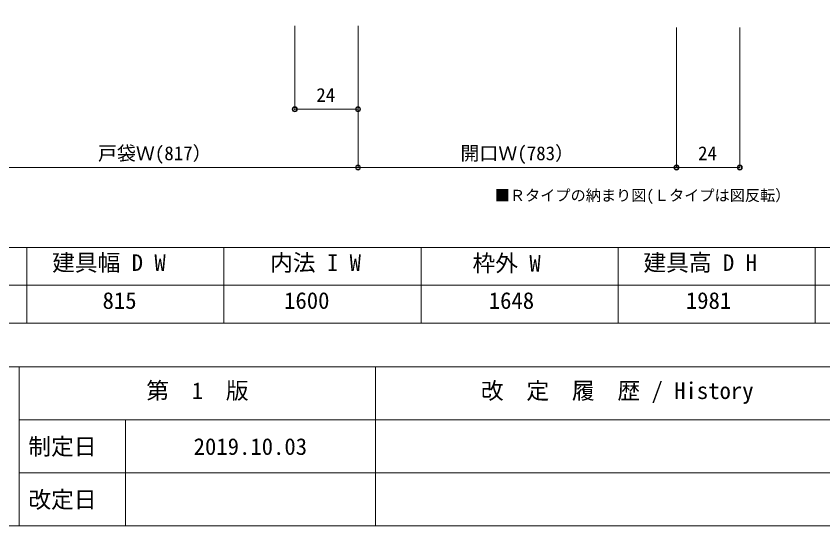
# Model space of a CAD drawing. Units: millimetres on the paper, enlarged 5 times, with parts at other scales. Extents: x -992 to 1008, y -685 to 700.
# Drawn here: x -590 to -57, y -685 to -349 of the extents above; entities that cross this region are included whole.
import ezdxf
from ezdxf.enums import TextEntityAlignment as Align

# ---------------------------------------------------------------- set-up
doc = ezdxf.new("R2010")
doc.units = ezdxf.units.MM
doc.header["$LTSCALE"] = 5
doc.header["$PDMODE"] = 32
doc.header["$PDSIZE"] = 2.5
for name, color, linetype, lineweight in [('1-0_H-SYM', 7, 'Continuous', 20), ('1-1_0', 7, 'Continuous', 20), ('2-0_18', 7, 'Continuous', 18)]:
    doc.layers.add(name, color=color, linetype=linetype, lineweight=lineweight)
doc.styles.add('ＭＳ ゴシック', font='')
doc.styles.get('ＭＳ ゴシック').set_extended_font_data('MS Gothic')

msp = doc.modelspace()

# ---------------------------------------------------------------- linework, layer by layer
at = {"layer": '1-0_H-SYM'}
msp.add_line((197.5, -501.25), (-967.5, -501.25), dxfattribs=at)
at = {"layer": '1-1_0'}
for p, q in [((-582.5, -501.25), (-582.5, -551.25)), ((-452.5, -501.25), (-452.5, -551.25)), ((-322.5, -501.25), (-322.5, -551.25)), ((-192.5, -501.25), (-192.5, -551.25)), ((-62.5, -501.25), (-62.5, -551.25)), ((197.5, -526.25), (-967.5, -526.25)), ((197.5, -551.25), (-967.5, -551.25)), ((1007.5, -580), (-992.5, -580)), ((-587.5, -580), (-587.5, -685)), ((-352.5, -580), (-352.5, -685)), ((1007.5, -615), (-587.5, -615)), ((-517.5, -615), (-517.5, -685)), ((37.5, -650), (-587.5, -650))]:
    msp.add_line(p, q, dxfattribs=at)
msp.add_lwpolyline([(-992.5, -685), (1007.5, -685), (1007.5, 700), (-992.5, 700)], close=True, dxfattribs=at)
msp.add_lwpolyline([(197.5, -501.25), (-967.5, -501.25), (-967.5, -51.25)], dxfattribs=at)
at = {"layer": '2-0_18', "color": 4, "lineweight": 9}
for p, q in [((-405.75, -410.125), (-405.75, -355.169)), ((-364.083, -410.125), (-364.083, -355.169)), ((-364.083, -448.586), (-364.083, -356.208)), ((-153.933, -448.586), (-153.933, -356.208)), ((-112.266, -448.586), (-112.266, -356.208)), ((-405.75, -410.125), (-364.083, -410.125)), ((-112.266, -448.586), (-364.083, -448.586)), ((-112.266, -448.586), (-153.933, -448.586))]:
    msp.add_line(p, q, dxfattribs=at)
msp.add_lwpolyline([(-364.083, -448.586), (-632.093, -448.586), (-673.76, -448.586)], dxfattribs=at)
at = {"layer": '2-0_18', "color": 4}
for centre in [(-405.75, -410.125), (-364.083, -410.125), (-364.083, -448.586), (-153.933, -448.586), (-112.266, -448.586)]:
    msp.add_circle(centre, 1.667, dxfattribs=at)
at = {"layer": '2-0_18', "color": 5}
for p in [(-405.75, -410.125), (-364.083, -410.125), (-364.083, -448.586), (-153.933, -448.586), (-112.266, -448.586)]:
    msp.add_point(p, dxfattribs=at)
at = {"layer": '2-0_18', "color": 4}
for p in [(-405.75, -410.125), (-364.083, -410.125), (-364.083, -448.586), (-153.933, -448.586), (-112.266, -448.586)]:
    msp.add_point(p, dxfattribs=at)

# ---------------------------------------------------------------- texts
at = {"layer": '1-1_0', "style": 'ＭＳ ゴシック'}
for s, p in [('建具幅 D W', (-565.851, -520.122)), ('内法 I W', (-422.067, -520.122)), ('枠外 W', (-288.541, -520.51)), ('建具高 D H', (-175.851, -520.122)), ('815', (-532.583, -545.123)), ('1600', (-412.833, -545.123)), ('1648', (-277.833, -545.123)), ('1981', (-147.833, -545.123)), ('第\u30001\u3000版', (-503.75, -604.606)), ('改\u3000定\u3000履\u3000歴 / History', (-283.008, -604.606)), ('制定日', (-581.557, -641.462)), ('2019.10.03', (-472.5, -641.462)), ('改定日', (-581.557, -676.462))]:
    msp.add_text(s, height=11, dxfattribs=at).set_placement(p, align=Align.BOTTOM_LEFT)
at = {"layer": '2-0_18', "style": 'ＭＳ ゴシック'}
for s, height, p in [('24', 9.164, (-391.583, -408.041)), ('戸袋Ｗ(817）', 9.164, (-535.588, -446.503)), ('開口Ｗ(783）', 9.164, (-296.508, -446.503)), ('24', 9.164, (-139.766, -446.503)), ('■Ｒタイプの納まり図(Ｌタイプは図反転）', 7.331, (-273.869, -472.826))]:
    msp.add_text(s, height=height, dxfattribs=at).set_placement(p, align=Align.BOTTOM_LEFT)

doc.saveas('drawing.dxf')
